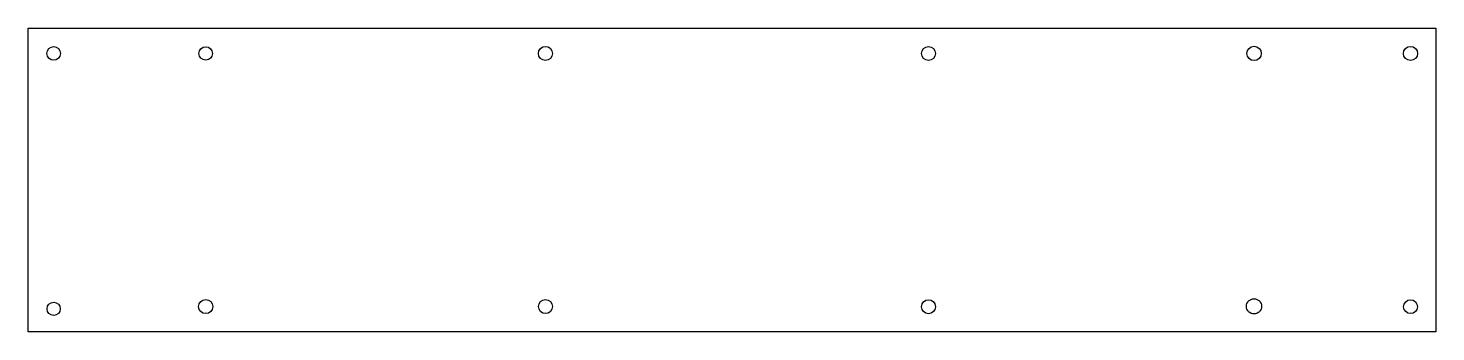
# Model space of a CAD drawing. Header units: inches. Extents: x -22 to 5.7, y -3 to 3.
import ezdxf

# ---------------------------------------------------------------- set-up
doc = ezdxf.new("R2010")
doc.units = ezdxf.units.IN
doc.layers.get('0').update_dxf_attribs({"linetype": 'CONTINUOUS'})

msp = doc.modelspace()

# ---------------------------------------------------------------- linework, layer by layer
msp.add_lwpolyline([(-22.023, -3.005), (-22.023, 2.995), (5.727, 2.995), (5.727, -3.005)], close=True)
for centre, radius in [((-21.52, 2.495), 0.134), ((-18.523, 2.495), 0.133), ((-11.825, 2.495), 0.139), ((-4.275, 2.495), 0.138), ((2.144, 2.495), 0.141), ((5.227, 2.495), 0.14), ((-21.52, -2.55), 0.131), ((-18.523, -2.505), 0.139), ((-11.825, -2.505), 0.138), ((-4.275, -2.507), 0.138), ((2.142, -2.5), 0.15), ((5.229, -2.507), 0.137)]:
    msp.add_circle(centre, radius)

doc.saveas('drawing.dxf')
